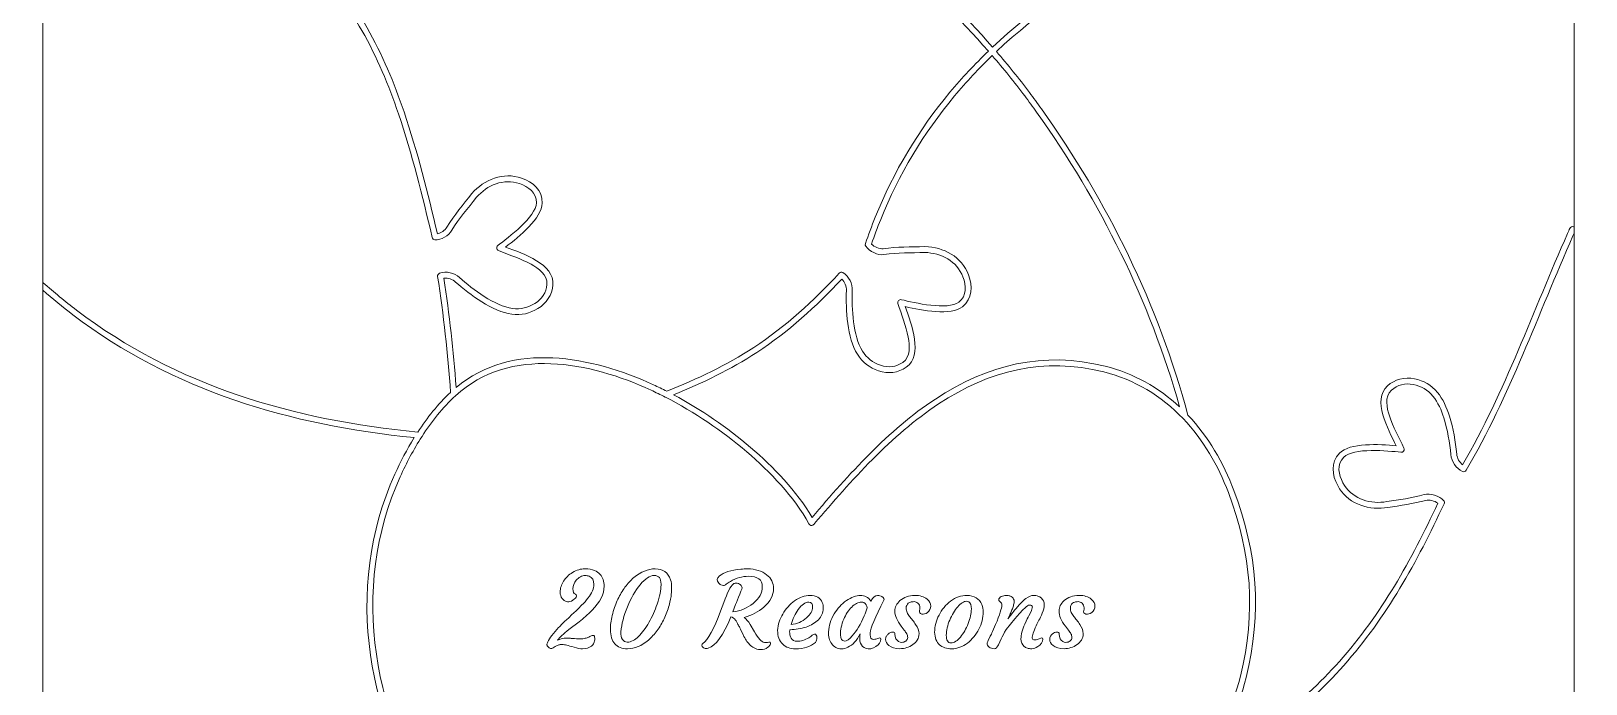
# Model space of a CAD drawing. Header units: inches. Extents: x -45 to 657, y -190 to 981.
# Drawn here: x 122.2 to 496.4, y 29.6 to 186.8 of the extents above; entities that cross this region are included whole.
import ezdxf

# ---------------------------------------------------------------- set-up
doc = ezdxf.new("R2010")
doc.units = ezdxf.units.IN
doc.header["$MEASUREMENT"] = 0
doc.layers.add('_U+0421_U+043B_U+043E_U+0439 1', color=7, linetype='Continuous')

# ---------------------------------------------------------------- blocks, each defined once
blk = doc.blocks.new('block 2')
at = {"layer": '_U+0421_U+043B_U+043E_U+0439 1', "color": 12, "lineweight": 9, "true_color": 0xe30513}
blk.add_open_spline([(485.08, 223.77), (485.08, 223.77), (133.58, 223.77), (133.58, 223.77), (133.58, 223.77), (122.24, 223.77), (122.24, 223.77), (122.24, 223.77), (122.24, 215.26), (122.24, 215.26), (122.24, 215.26), (133.58, 215.26), (133.58, 215.26), (133.58, 215.26), (133.58, 201.3), (133.58, 201.3), (133.58, 201.3), (125.08, 201.3), (125.08, 201.3), (125.08, 201.3), (125.08, -164.58), (125.08, -164.58), (125.08, -164.58), (258.13, -164.58), (258.13, -164.58), (258.13, -178.58), (280.93, -189.93), (309.06, -189.93), (337.18, -189.93), (359.98, -178.58), (359.98, -164.58), (359.98, -164.58), (493.58, -164.58), (493.58, -164.58), (493.58, -164.58), (493.58, 201.3), (493.58, 201.3), (493.58, 201.3), (485.08, 201.3), (485.08, 201.3), (485.08, 201.3), (485.08, 215.26), (485.08, 215.26), (485.08, 215.26), (496.42, 215.26), (496.42, 215.26), (496.42, 215.26), (496.42, 223.77), (496.42, 223.77), (496.42, 223.77), (485.08, 223.77), (485.08, 223.77), (485.08, 223.77), (485.08, 223.77), (485.08, 223.77)], degree=3, knots=[0, 0, 0, 0, 1, 1, 1, 2, 2, 2, 3, 3, 3, 4, 4, 4, 5, 5, 5, 6, 6, 6, 7, 7, 7, 8, 8, 8, 9, 9, 9, 10, 10, 10, 11, 11, 11, 12, 12, 12, 13, 13, 13, 14, 14, 14, 15, 15, 15, 16, 16, 16, 17, 17, 17, 18, 18, 18, 18], dxfattribs=at)
at = {"layer": '_U+0421_U+043B_U+043E_U+0439 1', "lineweight": 0}
for points, knots in [([(334.94, -153.78), (334.94, -153.78), (334.94, -153.78), (334.94, -153.78), (334.94, -153.78), (335.82, -153.78), (335.82, -153.78), (335.82, -153.78), (335.82, -153.89), (335.82, -153.89), (335.93, -153.82), (336.02, -153.72), (336.08, -153.6), (343.74, -138.04), (352.11, -122.77), (360.09, -107.38), (365.02, -97.87), (369.85, -88.31), (374.46, -78.65), (379.28, -76.8), (384.05, -74.85), (388.85, -72.99), (393.15, -71.33), (397.51, -69.71), (401.94, -68.47), (408.6, -66.61), (416.07, -65.42), (422.59, -68.33), (422.11, -69.22), (421.18, -69.88), (420.21, -70.1), (415.74, -71.1), (409.22, -73.17), (406.04, -76.58), (404.46, -78.28), (403.68, -80.21), (403.51, -82.52), (403.33, -84.93), (404.18, -87.17), (406.05, -88.73), (409.9, -91.95), (416.22, -87.35), (420.08, -84.77), (420.21, -88.9), (420.69, -95.98), (423.59, -98.11), (426.09, -99.96), (429.02, -99.23), (431.38, -97.54), (435.16, -94.84), (436.33, -90.04), (435.27, -85.67), (435.27, -85.66), (435.27, -85.65), (435.26, -85.65), (434.33, -82.38), (433.52, -79.2), (432.2, -76.06), (431.88, -75.28), (431.92, -74.06), (432.33, -73.22), (444.06, -79.02), (452.17, -86.24), (459.99, -96.86), (465.96, -104.96), (470.96, -113.97), (475.38, -123), (481.92, -136.36), (487.47, -150.35), (492.54, -164.33), (492.58, -164.42), (492.64, -164.51), (492.71, -164.58), (492.71, -164.58), (493.58, -164.58), (493.58, -164.58), (493.58, -164.58), (493.58, -163.03), (493.58, -163.03), (488.57, -149.28), (483.09, -135.53), (476.66, -122.38), (472.2, -113.27), (467.16, -104.19), (461.13, -96.02), (453.05, -85.05), (444.63, -77.62), (432.39, -71.67), (432.1, -71.52), (431.76, -71.6), (431.54, -71.85), (430.53, -73.04), (430.3, -75.17), (430.9, -76.6), (432.19, -79.69), (432.98, -82.82), (433.9, -86.02), (434.81, -89.82), (433.85, -94.03), (430.56, -96.38), (428.71, -97.7), (426.42, -98.44), (424.43, -96.97), (421.78, -95.02), (421.54, -86.57), (421.47, -83.47), (421.46, -83.21), (421.33, -82.98), (421.1, -82.86), (420.86, -82.74), (420.6, -82.74), (420.38, -82.88), (417.99, -84.39), (415.69, -86.12), (413.12, -87.34), (411.3, -88.22), (408.74, -89.13), (406.96, -87.65), (405.44, -86.37), (404.78, -84.58), (404.92, -82.62), (405.07, -80.63), (405.72, -79.01), (407.08, -77.55), (410.02, -74.39), (416.38, -72.41), (420.52, -71.48), (422.19, -71.1), (423.68, -69.84), (424.18, -68.18), (424.28, -67.85), (424.12, -67.5), (423.81, -67.34), (416.8, -63.9), (408.8, -65.08), (401.56, -67.1), (397.08, -68.35), (392.68, -69.99), (388.34, -71.66), (384, -73.35), (379.69, -75.1), (375.35, -76.79), (381.63, -63.52), (387.51, -50.03), (392.54, -36.25), (397.57, -22.49), (401.82, -8.28), (404.39, 6.15), (416.52, 14.36), (428.35, 23.04), (438.14, 34.02), (448.45, 45.6), (455.81, 58.99), (462.29, 72.98), (462.42, 73.25), (462.37, 73.54), (462.18, 73.76), (461.16, 74.87), (458.98, 75.55), (457.51, 75.15), (454.53, 74.33), (451.55, 73.93), (448.51, 73.48), (448.51, 73.48), (447.79, 73.37), (447.79, 73.37), (443.92, 72.94), (439.86, 74.42), (437.94, 78), (436.87, 80), (436.43, 82.37), (438.14, 84.15), (440.41, 86.53), (448.82, 85.7), (451.91, 85.37), (452.17, 85.34), (452.41, 85.45), (452.56, 85.66), (452.71, 85.88), (452.74, 86.13), (452.63, 86.37), (451.44, 88.94), (450.01, 91.44), (449.13, 94.14), (448.49, 96.06), (447.92, 98.72), (449.61, 100.29), (451.06, 101.63), (452.94, 102.06), (454.86, 101.67), (456.81, 101.28), (458.34, 100.43), (459.61, 98.89), (460.83, 97.42), (461.65, 95.44), (462.22, 93.64), (463.12, 90.81), (463.64, 87.73), (463.92, 84.79), (464.08, 83.08), (465.14, 81.44), (466.73, 80.74), (467.06, 80.59), (467.44, 80.71), (467.62, 81.03), (478.05, 98.81), (484.94, 118.68), (493.31, 137.48), (493.31, 137.48), (493.58, 138.1), (493.58, 138.1), (493.58, 138.1), (493.58, 139.6), (493.58, 139.6), (493.56, 139.62), (493.53, 139.63), (493.5, 139.65), (493.15, 139.81), (492.72, 139.65), (492.56, 139.29), (492.38, 138.88), (492.2, 138.47), (492.01, 138.06), (483.77, 119.53), (476.95, 99.92), (466.75, 82.35), (465.95, 82.94), (465.42, 83.93), (465.33, 84.92), (465.04, 87.97), (464.5, 91.14), (463.57, 94.07), (462.94, 96.05), (462.04, 98.18), (460.7, 99.79), (459.22, 101.58), (457.41, 102.6), (455.14, 103.06), (452.78, 103.54), (450.43, 102.98), (448.65, 101.33), (444.97, 97.92), (448.72, 91.07), (450.79, 86.91), (446.68, 87.31), (439.6, 87.73), (437.11, 85.13), (434.96, 82.88), (435.32, 79.89), (436.69, 77.33), (438.88, 73.23), (443.49, 71.47), (447.98, 71.96), (447.98, 71.96), (448.72, 72.07), (448.72, 72.07), (451.82, 72.53), (454.85, 72.94), (457.89, 73.78), (458.7, 74), (460.01, 73.66), (460.79, 73.1), (454.42, 59.41), (447.18, 46.3), (437.08, 34.96), (427.77, 24.51), (416.56, 16.15), (405.04, 8.31), (409.12, 15.44), (412.65, 23.14), (414.64, 31.12), (418.53, 46.74), (417.37, 61.15), (411.7, 76.15), (409.18, 82.82), (405.56, 89.11), (400.64, 94.3), (393.55, 120.82), (381.3, 145.76), (365.38, 168.09), (364.44, 169.42), (363.47, 170.73), (362.49, 172.04), (359.96, 175.4), (357.32, 178.69), (354.57, 181.88), (374.54, 200.65), (400.2, 212.77), (425.07, 223.61), (425.15, 223.65), (425.23, 223.7), (425.29, 223.77), (425.29, 223.77), (421.88, 223.77), (421.88, 223.77), (397.7, 213.14), (373.04, 201.17), (353.64, 182.96), (339.99, 198.62), (324.21, 211.72), (307.35, 223.77), (307.35, 223.77), (305.18, 223.77), (305.18, 223.77), (305.22, 223.62), (305.32, 223.48), (305.45, 223.38), (305.45, 223.38), (306.04, 222.97), (306.04, 222.97), (323, 210.88), (338.89, 197.74), (352.61, 181.98), (349.36, 178.85), (346.27, 175.55), (343.38, 172.08), (335.81, 163), (329.81, 152.93), (325.39, 141.97), (324.55, 139.87), (323.76, 137.75), (323.03, 135.61), (322.96, 135.39), (322.99, 135.16), (323.12, 134.97), (323.97, 133.75), (325.98, 132.77), (327.48, 132.98), (330.78, 133.44), (334.02, 133.41), (337.34, 133.48), (341.26, 133.39), (345.08, 131.4), (346.51, 127.6), (347.31, 125.48), (347.44, 123.07), (345.51, 121.53), (342.95, 119.46), (334.72, 121.39), (331.7, 122.11), (331.45, 122.17), (331.2, 122.1), (331.02, 121.91), (330.84, 121.72), (330.78, 121.46), (330.86, 121.21), (331.7, 118.51), (332.79, 115.85), (333.32, 113.06), (333.69, 111.06), (333.92, 108.36), (332.04, 107.02), (330.42, 105.87), (328.51, 105.7), (326.65, 106.34), (324.77, 106.98), (323.37, 108.02), (322.3, 109.72), (320.01, 113.37), (319.71, 120.02), (319.87, 124.26), (319.93, 125.97), (319.1, 127.74), (317.61, 128.64), (317.32, 128.82), (316.95, 128.76), (316.72, 128.51), (310.52, 121.77), (303.83, 115.64), (296.16, 110.61), (289.53, 106.27), (282.55, 103.01), (275.21, 100.06), (274.16, 100.6), (273.09, 101.11), (272.02, 101.61), (257.21, 108.45), (238.06, 112.27), (224.53, 100.98), (223.86, 109.77), (222.94, 118.57), (221.58, 127.28), (222.59, 127.42), (223.67, 127.04), (224.41, 126.37), (227.83, 123.32), (233.3, 119.22), (237.92, 118.61), (240.22, 118.31), (242.25, 118.79), (244.22, 120), (246.29, 121.26), (247.62, 123.24), (247.81, 125.68), (248.19, 130.68), (240.78, 133.15), (236.43, 134.8), (239.72, 137.3), (245.2, 141.8), (245.25, 145.4), (245.3, 148.51), (243.01, 150.46), (240.26, 151.41), (235.88, 152.91), (231.28, 151.07), (228.34, 147.68), (228.34, 147.67), (228.33, 147.67), (228.33, 147.66), (226.21, 145.01), (224.09, 142.5), (222.3, 139.6), (221.83, 138.85), (220.93, 138.14), (220.01, 138), (217.74, 147.83), (215.24, 157.76), (212, 167.32), (209.61, 174.36), (206.78, 181.15), (203.1, 187.63), (199.71, 193.6), (195.72, 199.08), (191.41, 204.42), (186.11, 211), (180.48, 217.36), (174.96, 223.77), (174.96, 223.77), (173.18, 223.77), (173.18, 223.77), (173.21, 223.67), (173.25, 223.58), (173.32, 223.5), (173.32, 223.5), (173.85, 222.88), (173.85, 222.88), (179.37, 216.47), (185.01, 210.11), (190.31, 203.53), (194.57, 198.25), (198.52, 192.83), (201.87, 186.93), (205.5, 180.53), (208.3, 173.82), (210.66, 166.86), (213.95, 157.17), (216.46, 147.08), (218.76, 137.11), (218.83, 136.8), (219.08, 136.59), (219.39, 136.56), (221.01, 136.43), (222.67, 137.51), (223.5, 138.85), (225.26, 141.69), (227.35, 144.17), (229.42, 146.77), (231.98, 149.71), (235.98, 151.38), (239.8, 150.07), (241.94, 149.33), (243.88, 147.89), (243.84, 145.42), (243.79, 142.13), (237.05, 137.02), (234.57, 135.17), (234.36, 135.01), (234.25, 134.77), (234.29, 134.51), (234.32, 134.25), (234.48, 134.04), (234.72, 133.94), (237.34, 132.87), (240.08, 132), (242.57, 130.63), (244.34, 129.64), (246.57, 128.09), (246.39, 125.79), (246.24, 123.81), (245.16, 122.23), (243.49, 121.21), (241.78, 120.17), (240.09, 119.75), (238.1, 120.01), (233.83, 120.58), (228.52, 124.6), (225.36, 127.43), (224.08, 128.57), (222.19, 129.06), (220.55, 128.49), (220.22, 128.38), (220.02, 128.05), (220.08, 127.71), (221.55, 118.47), (222.51, 109.12), (223.19, 99.79), (220.16, 96.97), (217.56, 93.7), (215.3, 90.23), (185.69, 93.06), (157.11, 101.33), (133.17, 119.6), (130.42, 121.7), (127.76, 123.91), (125.18, 126.2), (125.15, 126.23), (125.11, 126.25), (125.08, 126.27), (125.08, 126.27), (125.08, 124.4), (125.08, 124.4), (127.42, 122.35), (129.83, 120.37), (132.31, 118.48), (156.27, 100.19), (184.83, 91.81), (214.45, 88.89), (212.7, 86.06), (211.17, 83.09), (209.79, 80.06), (203.58, 66.38), (201.8, 51.33), (203.92, 36.51), (205.99, 22.1), (211.68, 8.17), (220.05, -3.71), (219.8, -5.01), (219.53, -6.3), (219.24, -7.58), (218.35, -11.61), (217.28, -15.6), (215.97, -19.51), (215.59, -20.66), (215.19, -21.79), (214.76, -22.92), (209.05, -16.79), (203.8, -13.62), (195.45, -11.39), (190.17, -9.99), (184.6, -9.14), (179.19, -8.37), (171.21, -7.23), (163.19, -6.26), (155.19, -5.23), (155.29, -4.15), (155.89, -2.95), (156.74, -2.37), (160.54, 0.19), (165.85, 4.5), (167.56, 8.83), (168.42, 10.98), (168.44, 13.07), (167.76, 15.28), (167.04, 17.59), (165.44, 19.37), (163.12, 20.14), (158.37, 21.73), (154.16, 15.15), (151.5, 11.33), (149.88, 15.13), (146.85, 21.54), (143.38, 22.48), (140.37, 23.28), (137.92, 21.53), (136.33, 19.1), (133.79, 15.21), (134.46, 10.32), (137.04, 6.63), (137.04, 6.63), (137.05, 6.62), (137.05, 6.61), (139.11, 3.91), (141.03, 1.25), (143.4, -1.2), (143.99, -1.81), (144.45, -2.82), (144.4, -3.72), (138.36, -2.71), (132.3, -0.89), (126.62, 1.37), (126.11, 1.57), (125.59, 1.78), (125.08, 2), (125.08, 2), (125.08, 0.46), (125.08, 0.46), (125.42, 0.32), (125.76, 0.19), (126.1, 0.05), (132.09, -2.33), (138.49, -4.23), (144.86, -5.23), (145.2, -5.28), (145.52, -5.09), (145.64, -4.76), (146.16, -3.22), (145.52, -1.35), (144.42, -0.21), (142.09, 2.18), (140.2, 4.81), (138.19, 7.46), (135.95, 10.66), (135.3, 14.93), (137.51, 18.32), (138.75, 20.22), (140.62, 21.75), (143.01, 21.11), (146.19, 20.25), (149.5, 12.48), (150.69, 9.62), (150.79, 9.37), (151, 9.22), (151.26, 9.19), (151.52, 9.15), (151.76, 9.26), (151.91, 9.47), (153.6, 11.74), (155.11, 14.19), (157.04, 16.27), (158.43, 17.75), (160.48, 19.53), (162.67, 18.8), (164.56, 18.17), (165.82, 16.73), (166.4, 14.86), (166.99, 12.96), (166.98, 11.21), (166.25, 9.35), (164.66, 5.34), (159.46, 1.18), (155.95, -1.2), (154.51, -2.17), (153.63, -4.2), (153.78, -5.91), (153.8, -6.25), (154.06, -6.51), (154.39, -6.55), (162.59, -7.62), (170.81, -8.6), (178.99, -9.77), (184.34, -10.53), (189.86, -11.37), (195.09, -12.76), (203.41, -14.98), (208.48, -18.12), (214.19, -24.4), (212.19, -29.45), (209.77, -34.21), (206.93, -38.84), (202.64, -45.83), (197.58, -52.31), (193.16, -59.22), (187.44, -68.16), (183.14, -77.23), (179.72, -87.26), (178.82, -86.97), (178.1, -86.37), (177.76, -85.42), (176.2, -81.11), (173.33, -74.91), (169.56, -72.18), (167.67, -70.82), (165.66, -70.29), (163.35, -70.41), (160.93, -70.54), (158.82, -71.65), (157.5, -73.71), (154.79, -77.93), (160.14, -83.62), (163.19, -87.13), (159.1, -87.78), (152.14, -89.14), (150.39, -92.28), (148.87, -95), (149.96, -97.8), (151.93, -99.94), (155.07, -103.34), (160, -103.9), (164.19, -102.31), (164.2, -102.31), (164.21, -102.31), (164.22, -102.3), (167.33, -100.97), (170.39, -99.77), (173.35, -98.07), (174.06, -97.66), (175.4, -97.66), (176.29, -97.99), (173.44, -107.96), (174.78, -119.02), (175.95, -129.15), (177.31, -140.95), (178.6, -152.46), (176.3, -164.25), (176.28, -164.37), (176.28, -164.48), (176.31, -164.58), (176.31, -164.58), (177.68, -164.58), (177.68, -164.58), (177.68, -164.56), (177.69, -164.54), (177.69, -164.52), (180.02, -152.56), (178.73, -140.95), (177.36, -128.99), (176.2, -118.9), (174.81, -107.71), (177.82, -97.82), (177.91, -97.52), (177.8, -97.2), (177.53, -97.02), (176.27, -96.2), (173.96, -96.08), (172.64, -96.84), (169.74, -98.51), (166.73, -99.69), (163.67, -100.99), (160.03, -102.37), (155.71, -101.95), (152.97, -98.98), (151.44, -97.31), (150.42, -95.13), (151.62, -92.97), (153.23, -90.1), (161.58, -88.8), (164.65, -88.35), (164.91, -88.31), (165.11, -88.14), (165.21, -87.9), (165.3, -87.66), (165.26, -87.4), (165.09, -87.2), (163.3, -85.01), (161.3, -82.94), (159.76, -80.55), (158.67, -78.85), (157.44, -76.42), (158.69, -74.48), (159.76, -72.81), (161.46, -71.93), (163.42, -71.82), (165.41, -71.72), (167.1, -72.16), (168.73, -73.33), (172.22, -75.86), (174.98, -81.91), (176.43, -85.9), (177.02, -87.54), (178.39, -88.52), (180.07, -88.8), (180.42, -88.86), (180.75, -88.66), (180.86, -88.33), (184.28, -78.16), (188.58, -69), (194.35, -59.98), (198.78, -53.07), (203.84, -46.58), (208.13, -39.58), (210.9, -35.08), (213.27, -30.46), (215.25, -25.58), (218.44, -29.18), (221.39, -33.1), (224.28, -36.94), (228.75, -42.88), (233.18, -48.85), (237.7, -54.76), (242.65, -61.21), (247.68, -67.59), (252.82, -73.89), (252.38, -74.89), (251.39, -75.64), (250.33, -75.88), (245.86, -76.88), (239.35, -78.95), (236.17, -82.36), (234.58, -84.06), (233.8, -85.99), (233.63, -88.29), (233.46, -90.71), (234.3, -92.95), (236.18, -94.51), (240.03, -97.72), (246.34, -93.13), (250.21, -90.55), (250.34, -94.68), (250.82, -101.75), (253.71, -103.89), (256.22, -105.74), (259.14, -105), (261.51, -103.32), (265.28, -100.62), (266.45, -95.82), (265.39, -91.45), (265.39, -91.44), (265.39, -91.43), (265.39, -91.42), (264.46, -88.16), (263.64, -84.98), (262.33, -81.84), (261.99, -81.04), (261.94, -79.91), (262.33, -79.08), (264.72, -80.18), (267.88, -80.89), (270.35, -81.41), (274.29, -82.25), (278.29, -82.87), (282.27, -83.46), (286.2, -84.03), (290.14, -84.55), (294.07, -85.11), (296.61, -85.48), (299.47, -85.83), (301.97, -86.47), (304.46, -88.85), (306.94, -91.25), (309.41, -93.66), (309.69, -93.93), (310.13, -93.92), (310.4, -93.65), (312.01, -92.07), (313.62, -90.5), (315.25, -88.94), (315.27, -88.95), (315.28, -88.95), (315.29, -88.95), (333.15, -90.93), (349.82, -87.44), (366.6, -81.55), (368.59, -80.85), (370.57, -80.12), (372.54, -79.38), (368.13, -88.57), (363.53, -97.67), (358.84, -106.72), (350.85, -122.13), (342.48, -137.41), (334.81, -152.97), (334.68, -153.25), (334.74, -153.57), (334.94, -153.78), (334.94, -153.78), (334.94, -153.78), (334.94, -153.78)], [0, 0, 0, 0, 1, 1, 1, 2, 2, 2, 3, 3, 3, 4, 4, 4, 5, 5, 5, 6, 6, 6, 7, 7, 7, 8, 8, 8, 9, 9, 9, 10, 10, 10, 11, 11, 11, 12, 12, 12, 13, 13, 13, 14, 14, 14, 15, 15, 15, 16, 16, 16, 17, 17, 17, 18, 18, 18, 19, 19, 19, 20, 20, 20, 21, 21, 21, 22, 22, 22, 23, 23, 23, 24, 24, 24, 25, 25, 25, 26, 26, 26, 27, 27, 27, 28, 28, 28, 29, 29, 29, 30, 30, 30, 31, 31, 31, 32, 32, 32, 33, 33, 33, 34, 34, 34, 35, 35, 35, 36, 36, 36, 37, 37, 37, 38, 38, 38, 39, 39, 39, 40, 40, 40, 41, 41, 41, 42, 42, 42, 43, 43, 43, 44, 44, 44, 45, 45, 45, 46, 46, 46, 47, 47, 47, 48, 48, 48, 49, 49, 49, 50, 50, 50, 51, 51, 51, 52, 52, 52, 53, 53, 53, 54, 54, 54, 55, 55, 55, 56, 56, 56, 57, 57, 57, 58, 58, 58, 59, 59, 59, 60, 60, 60, 61, 61, 61, 62, 62, 62, 63, 63, 63, 64, 64, 64, 65, 65, 65, 66, 66, 66, 67, 67, 67, 68, 68, 68, 69, 69, 69, 70, 70, 70, 71, 71, 71, 72, 72, 72, 73, 73, 73, 74, 74, 74, 75, 75, 75, 76, 76, 76, 77, 77, 77, 78, 78, 78, 79, 79, 79, 80, 80, 80, 81, 81, 81, 82, 82, 82, 83, 83, 83, 84, 84, 84, 85, 85, 85, 86, 86, 86, 87, 87, 87, 88, 88, 88, 89, 89, 89, 90, 90, 90, 91, 91, 91, 92, 92, 92, 93, 93, 93, 94, 94, 94, 95, 95, 95, 96, 96, 96, 97, 97, 97, 98, 98, 98, 99, 99, 99, 100, 100, 100, 101, 101, 101, 102, 102, 102, 103, 103, 103, 104, 104, 104, 105, 105, 105, 106, 106, 106, 107, 107, 107, 108, 108, 108, 109, 109, 109, 110, 110, 110, 111, 111, 111, 112, 112, 112, 113, 113, 113, 114, 114, 114, 115, 115, 115, 116, 116, 116, 117, 117, 117, 118, 118, 118, 119, 119, 119, 120, 120, 120, 121, 121, 121, 122, 122, 122, 123, 123, 123, 124, 124, 124, 125, 125, 125, 126, 126, 126, 127, 127, 127, 128, 128, 128, 129, 129, 129, 130, 130, 130, 131, 131, 131, 132, 132, 132, 133, 133, 133, 134, 134, 134, 135, 135, 135, 136, 136, 136, 137, 137, 137, 138, 138, 138, 139, 139, 139, 140, 140, 140, 141, 141, 141, 142, 142, 142, 143, 143, 143, 144, 144, 144, 145, 145, 145, 146, 146, 146, 147, 147, 147, 148, 148, 148, 149, 149, 149, 150, 150, 150, 151, 151, 151, 152, 152, 152, 153, 153, 153, 154, 154, 154, 155, 155, 155, 156, 156, 156, 157, 157, 157, 158, 158, 158, 159, 159, 159, 160, 160, 160, 161, 161, 161, 162, 162, 162, 163, 163, 163, 164, 164, 164, 165, 165, 165, 166, 166, 166, 167, 167, 167, 168, 168, 168, 169, 169, 169, 170, 170, 170, 171, 171, 171, 172, 172, 172, 173, 173, 173, 174, 174, 174, 175, 175, 175, 176, 176, 176, 177, 177, 177, 178, 178, 178, 179, 179, 179, 180, 180, 180, 181, 181, 181, 182, 182, 182, 183, 183, 183, 184, 184, 184, 185, 185, 185, 186, 186, 186, 187, 187, 187, 188, 188, 188, 189, 189, 189, 190, 190, 190, 191, 191, 191, 192, 192, 192, 193, 193, 193, 194, 194, 194, 195, 195, 195, 196, 196, 196, 197, 197, 197, 198, 198, 198, 199, 199, 199, 200, 200, 200, 201, 201, 201, 202, 202, 202, 203, 203, 203, 204, 204, 204, 205, 205, 205, 206, 206, 206, 207, 207, 207, 208, 208, 208, 209, 209, 209, 210, 210, 210, 211, 211, 211, 212, 212, 212, 213, 213, 213, 214, 214, 214, 215, 215, 215, 216, 216, 216, 217, 217, 217, 218, 218, 218, 219, 219, 219, 220, 220, 220, 221, 221, 221, 222, 222, 222, 223, 223, 223, 224, 224, 224, 225, 225, 225, 226, 226, 226, 227, 227, 227, 228, 228, 228, 229, 229, 229, 230, 230, 230, 231, 231, 231, 232, 232, 232, 233, 233, 233, 234, 234, 234, 235, 235, 235, 236, 236, 236, 237, 237, 237, 238, 238, 238, 239, 239, 239, 240, 240, 240, 241, 241, 241, 242, 242, 242, 243, 243, 243, 244, 244, 244, 245, 245, 245, 246, 246, 246, 247, 247, 247, 248, 248, 248, 249, 249, 249, 250, 250, 250, 251, 251, 251, 252, 252, 252, 253, 253, 253, 254, 254, 254, 255, 255, 255, 256, 256, 256, 257, 257, 257, 258, 258, 258, 259, 259, 259, 260, 260, 260, 261, 261, 261, 262, 262, 262, 263, 263, 263, 264, 264, 264, 265, 265, 265, 266, 266, 266, 267, 267, 267, 268, 268, 268, 269, 269, 269, 270, 270, 270, 271, 271, 271, 272, 272, 272, 273, 273, 273, 274, 274, 274, 275, 275, 275, 276, 276, 276, 277, 277, 277, 278, 278, 278, 279, 279, 279, 280, 280, 280, 281, 281, 281, 282, 282, 282, 282]), ([(353.54, 180.91), (353.54, 180.91), (353.54, 180.91), (353.54, 180.91), (356.25, 177.75), (358.86, 174.51), (361.36, 171.19), (362.33, 169.89), (363.29, 168.58), (364.23, 167.26), (379.57, 145.74), (391.49, 121.77), (398.63, 96.3), (393.55, 101.02), (387.54, 104.37), (380.73, 106.08), (365.87, 109.83), (352.38, 106.46), (339.86, 98.18), (328.49, 90.67), (318.98, 79.99), (310.19, 69.67), (306.54, 75.97), (300.84, 81.86), (295.4, 86.53), (289.77, 91.35), (283.47, 95.68), (276.86, 99.2), (283.88, 102.06), (290.56, 105.25), (296.93, 109.42), (304.53, 114.41), (311.17, 120.44), (317.33, 127.08), (318.08, 126.39), (318.49, 125.32), (318.45, 124.31), (318.28, 119.73), (318.62, 112.91), (321.1, 108.96), (322.34, 106.99), (324, 105.75), (326.19, 104.99), (328.48, 104.21), (330.86, 104.45), (332.86, 105.87), (336.94, 108.76), (334.12, 116.05), (332.61, 120.44), (336.63, 119.51), (343.6, 118.17), (346.4, 120.42), (348.83, 122.37), (348.87, 125.38), (347.84, 128.1), (346.2, 132.45), (341.86, 134.8), (337.36, 134.89), (337.35, 134.89), (337.34, 134.89), (337.33, 134.89), (333.94, 134.83), (330.66, 134.85), (327.28, 134.39), (326.42, 134.27), (325.16, 134.84), (324.5, 135.52), (325.18, 137.51), (325.92, 139.48), (326.71, 141.44), (331.07, 152.27), (336.99, 162.2), (344.47, 171.18), (347.31, 174.59), (350.34, 177.83), (353.54, 180.91), (353.54, 180.91), (353.54, 180.91), (353.54, 180.91)], [0, 0, 0, 0, 1, 1, 1, 2, 2, 2, 3, 3, 3, 4, 4, 4, 5, 5, 5, 6, 6, 6, 7, 7, 7, 8, 8, 8, 9, 9, 9, 10, 10, 10, 11, 11, 11, 12, 12, 12, 13, 13, 13, 14, 14, 14, 15, 15, 15, 16, 16, 16, 17, 17, 17, 18, 18, 18, 19, 19, 19, 20, 20, 20, 21, 21, 21, 22, 22, 22, 23, 23, 23, 24, 24, 24, 25, 25, 25, 26, 26, 26, 26]), ([(403.35, 8.21), (403.35, 8.21), (403.35, 8.21), (403.35, 8.21), (403.35, 8.22), (403.36, 8.22), (403.36, 8.23), (407.57, 15.47), (411.23, 23.32), (413.26, 31.46), (417.08, 46.81), (415.95, 60.91), (410.38, 75.65), (407.9, 82.2), (404.34, 88.37), (399.49, 93.46), (394.23, 98.97), (387.8, 102.84), (380.38, 104.71), (365.92, 108.35), (352.83, 105.06), (340.64, 97), (329.19, 89.43), (319.61, 78.56), (310.78, 68.17), (310.75, 68.14), (310.72, 68.11), (310.69, 68.08), (310.62, 67.97), (310.53, 67.87), (310.41, 67.81), (310.07, 67.62), (309.63, 67.75), (309.45, 68.09), (305.92, 74.57), (300.04, 80.69), (294.48, 85.46), (288.56, 90.53), (281.88, 95.05), (274.88, 98.64), (274.86, 98.65), (274.84, 98.66), (274.82, 98.67), (273.7, 99.24), (272.57, 99.79), (271.43, 100.32), (256.79, 107.08), (237.52, 111.01), (224.4, 98.98), (221.28, 96.12), (218.61, 92.75), (216.32, 89.19), (216.32, 89.19), (216.26, 89.1), (216.26, 89.1), (214.29, 86.04), (212.59, 82.79), (211.08, 79.48), (204.98, 66.04), (203.24, 51.26), (205.33, 36.71), (207.37, 22.43), (213.04, 8.62), (221.38, -3.14), (221.38, -3.14), (221.58, -3.43), (221.58, -3.43), (222.21, -4.31), (222.85, -5.18), (223.5, -6.02), (242.98, -29.49), (265.31, -50.14), (287.55, -70.93), (292.66, -75.71), (297.76, -80.49), (302.81, -85.32), (305.19, -87.59), (307.55, -89.86), (309.9, -92.16), (311.43, -90.66), (312.96, -89.17), (314.51, -87.69), (315.51, -86.74), (316.51, -85.79), (317.52, -84.84), (321.28, -81.28), (325.07, -77.76), (328.87, -74.25), (342.6, -61.5), (356.32, -48.73), (369.23, -35.15), (375.8, -28.23), (382.18, -21.1), (388.13, -13.65), (393.66, -6.73), (398.89, 0.55), (403.35, 8.21), (403.35, 8.21), (403.35, 8.21), (403.35, 8.21)], [0, 0, 0, 0, 1, 1, 1, 2, 2, 2, 3, 3, 3, 4, 4, 4, 5, 5, 5, 6, 6, 6, 7, 7, 7, 8, 8, 8, 9, 9, 9, 10, 10, 10, 11, 11, 11, 12, 12, 12, 13, 13, 13, 14, 14, 14, 15, 15, 15, 16, 16, 16, 17, 17, 17, 18, 18, 18, 19, 19, 19, 20, 20, 20, 21, 21, 21, 22, 22, 22, 23, 23, 23, 24, 24, 24, 25, 25, 25, 26, 26, 26, 27, 27, 27, 28, 28, 28, 29, 29, 29, 30, 30, 30, 31, 31, 31, 32, 32, 32, 33, 33, 33, 33]), ([(257.51, 41.25), (257.51, 41.25), (257.51, 41.25), (257.51, 41.25), (257.76, 41.25), (257.89, 41.02), (257.89, 40.55), (257.89, 40.09), (257.82, 39.7), (257.67, 39.41), (257.53, 39.12), (257.33, 38.86), (257.07, 38.66), (256.54, 38.24), (255.85, 38.03), (254.98, 38.03), (254.38, 38.03), (253.7, 38.15), (252.94, 38.38), (252.17, 38.62), (251.59, 38.78), (251.18, 38.89), (250.77, 39), (250.4, 39.05), (250.06, 39.05), (249.72, 39.05), (249.44, 39.02), (249.23, 38.95), (249.02, 38.89), (248.83, 38.81), (248.66, 38.71), (248.48, 38.61), (248.31, 38.51), (248.15, 38.4), (247.8, 38.17), (247.57, 38.06), (247.44, 38.06), (247.32, 38.06), (247.2, 38.09), (247.08, 38.15), (246.95, 38.22), (246.84, 38.31), (246.74, 38.41), (246.5, 38.66), (246.38, 38.85), (246.38, 38.99), (246.38, 39.13), (246.46, 39.38), (246.62, 39.74), (246.78, 40.1), (247.1, 40.6), (247.58, 41.24), (248.06, 41.87), (248.59, 42.5), (249.17, 43.12), (249.76, 43.74), (250.38, 44.35), (251.03, 44.96), (252.94, 46.74), (254.17, 47.92), (254.74, 48.5), (255.31, 49.07), (255.82, 49.64), (256.26, 50.21), (257.21, 51.43), (257.69, 52.53), (257.69, 53.52), (257.69, 54.56), (257.3, 55.23), (256.51, 55.53), (256.28, 55.62), (255.96, 55.67), (255.58, 55.67), (255.2, 55.67), (254.81, 55.56), (254.43, 55.35), (254.04, 55.14), (253.71, 54.88), (253.45, 54.56), (252.9, 53.91), (252.62, 53.21), (252.62, 52.46), (252.62, 51.77), (252.83, 51.35), (253.24, 51.18), (253.41, 51.11), (253.5, 51), (253.5, 50.86), (253.5, 50.56), (253.35, 50.3), (253.05, 50.05), (252.49, 49.59), (252.02, 49.36), (251.62, 49.36), (251.23, 49.36), (250.91, 49.43), (250.67, 49.57), (250.43, 49.71), (250.23, 49.89), (250.06, 50.12), (249.74, 50.58), (249.57, 51.08), (249.57, 51.62), (249.57, 52.15), (249.64, 52.63), (249.78, 53.06), (249.92, 53.49), (250.12, 53.9), (250.38, 54.31), (250.64, 54.72), (250.95, 55.1), (251.32, 55.46), (251.68, 55.82), (252.09, 56.14), (252.55, 56.41), (253.55, 57), (254.54, 57.29), (255.5, 57.29), (256.47, 57.29), (257.23, 57.17), (257.8, 56.92), (258.36, 56.68), (258.82, 56.36), (259.17, 55.96), (259.82, 55.21), (260.14, 54.25), (260.14, 53.09), (260.14, 51.18), (259.18, 49.25), (257.23, 47.29), (256.21, 46.27), (255.18, 45.35), (254.13, 44.55), (254.13, 44.55), (251.69, 42.67), (251.69, 42.67), (250.36, 41.62), (249.44, 40.76), (248.93, 40.09), (249.59, 40.36), (250.14, 40.52), (250.57, 40.55), (250.99, 40.58), (251.35, 40.59), (251.61, 40.57), (251.89, 40.56), (252.17, 40.54), (252.47, 40.52), (253.26, 40.45), (253.89, 40.42), (254.36, 40.42), (254.83, 40.42), (255.25, 40.46), (255.59, 40.55), (255.94, 40.63), (256.22, 40.73), (256.44, 40.84), (256.66, 40.94), (256.84, 41.04), (256.99, 41.13), (257.14, 41.21), (257.31, 41.25), (257.51, 41.25), (257.51, 41.25), (257.51, 41.25), (257.51, 41.25)], [0, 0, 0, 0, 1, 1, 1, 2, 2, 2, 3, 3, 3, 4, 4, 4, 5, 5, 5, 6, 6, 6, 7, 7, 7, 8, 8, 8, 9, 9, 9, 10, 10, 10, 11, 11, 11, 12, 12, 12, 13, 13, 13, 14, 14, 14, 15, 15, 15, 16, 16, 16, 17, 17, 17, 18, 18, 18, 19, 19, 19, 20, 20, 20, 21, 21, 21, 22, 22, 22, 23, 23, 23, 24, 24, 24, 25, 25, 25, 26, 26, 26, 27, 27, 27, 28, 28, 28, 29, 29, 29, 30, 30, 30, 31, 31, 31, 32, 32, 32, 33, 33, 33, 34, 34, 34, 35, 35, 35, 36, 36, 36, 37, 37, 37, 38, 38, 38, 39, 39, 39, 40, 40, 40, 41, 41, 41, 42, 42, 42, 43, 43, 43, 44, 44, 44, 45, 45, 45, 46, 46, 46, 47, 47, 47, 48, 48, 48, 49, 49, 49, 50, 50, 50, 51, 51, 51, 52, 52, 52, 53, 53, 53, 54, 54, 54, 55, 55, 55, 55]), ([(265.74, 38.03), (265.74, 38.03), (265.74, 38.03), (265.74, 38.03), (264.42, 38.03), (263.4, 38.43), (262.71, 39.22), (262.02, 40.01), (261.68, 41.17), (261.68, 42.69), (261.68, 42.69), (261.68, 42.83), (261.68, 43.1), (261.68, 44.09), (261.85, 45.24), (262.21, 46.53), (262.57, 47.83), (262.99, 48.99), (263.47, 50.01), (263.96, 51.03), (264.52, 51.98), (265.17, 52.87), (265.82, 53.75), (266.53, 54.52), (267.3, 55.18), (268.97, 56.58), (270.69, 57.28), (272.47, 57.28), (274.34, 57.28), (275.57, 56.4), (276.12, 54.65), (276.31, 54.06), (276.4, 53.49), (276.4, 52.96), (276.4, 52.43), (276.38, 51.82), (276.32, 51.14), (276.26, 50.45), (276.09, 49.56), (275.78, 48.46), (275.49, 47.35), (275.09, 46.29), (274.6, 45.28), (274.12, 44.27), (273.55, 43.32), (272.91, 42.44), (272.27, 41.55), (271.57, 40.78), (270.81, 40.12), (269.17, 38.73), (267.48, 38.03), (265.74, 38.03), (265.74, 38.03), (265.74, 38.03), (265.74, 38.03)], [0, 0, 0, 0, 1, 1, 1, 2, 2, 2, 3, 3, 3, 4, 4, 4, 5, 5, 5, 6, 6, 6, 7, 7, 7, 8, 8, 8, 9, 9, 9, 10, 10, 10, 11, 11, 11, 12, 12, 12, 13, 13, 13, 14, 14, 14, 15, 15, 15, 16, 16, 16, 17, 17, 17, 18, 18, 18, 18]), ([(298.22, 53.04), (298.22, 53.04), (298.22, 53.04), (298.22, 53.04), (298.22, 54.67), (297.09, 55.48), (294.83, 55.48), (293.41, 55.48), (291.98, 55.07), (290.53, 54.25), (290.11, 54.02), (289.78, 53.8), (289.55, 53.6), (289.31, 53.39), (289.08, 53.29), (288.87, 53.29), (288.65, 53.29), (288.45, 53.35), (288.25, 53.45), (288.05, 53.55), (287.88, 53.68), (287.72, 53.83), (287.15, 54.44), (287.22, 55.01), (287.9, 55.57), (288.93, 56.42), (290.64, 56.96), (293.03, 57.21), (293.51, 57.26), (294.12, 57.28), (294.85, 57.28), (295.59, 57.28), (296.37, 57.15), (297.19, 56.9), (298.01, 56.64), (298.7, 56.3), (299.26, 55.87), (300.37, 54.99), (300.93, 53.87), (300.93, 52.51), (300.93, 50.89), (300.16, 49.42), (298.62, 48.09), (297.28, 46.93), (295.69, 46.1), (293.86, 45.59), (294.36, 45.2), (294.83, 44.64), (295.27, 43.9), (295.27, 43.9), (296.3, 42.14), (296.3, 42.14), (297.2, 40.54), (298.01, 39.67), (298.72, 39.53), (298.97, 39.49), (299.22, 39.5), (299.49, 39.56), (299.76, 39.62), (299.93, 39.64), (300.01, 39.64), (300.09, 39.63), (300.15, 39.57), (300.18, 39.44), (300.21, 39.3), (300.17, 39.14), (300.07, 38.94), (299.97, 38.75), (299.8, 38.56), (299.57, 38.39), (299.02, 37.98), (298.43, 37.8), (297.79, 37.84), (297.15, 37.89), (296.63, 38.01), (296.23, 38.22), (295.83, 38.43), (295.47, 38.7), (295.16, 39.02), (294.85, 39.33), (294.56, 39.69), (294.32, 40.09), (294.08, 40.48), (293.85, 40.88), (293.65, 41.29), (293.65, 41.29), (293.07, 42.5), (293.07, 42.5), (292.89, 42.89), (292.72, 43.23), (292.57, 43.51), (292.41, 43.79), (292.27, 44.05), (292.17, 44.28), (292.05, 44.52), (291.93, 44.73), (291.79, 44.92), (291.5, 45.35), (291.12, 45.61), (290.67, 45.73), (288.87, 41.3), (287.04, 38.78), (285.17, 38.15), (285.02, 38.1), (284.86, 38.07), (284.7, 38.07), (284.54, 38.07), (284.4, 38.1), (284.27, 38.15), (284.14, 38.2), (284.03, 38.27), (283.95, 38.35), (283.77, 38.51), (283.68, 38.68), (283.68, 38.87), (283.68, 39.06), (283.74, 39.2), (283.87, 39.29), (285.16, 40.18), (286.59, 42.79), (288.16, 47.11), (288.16, 47.11), (288.93, 49.19), (288.93, 49.19), (289.82, 51.58), (290.56, 53.06), (291.17, 53.62), (291.39, 53.77), (291.61, 53.85), (291.84, 53.85), (292.07, 53.85), (292.27, 53.81), (292.45, 53.74), (292.62, 53.68), (292.77, 53.59), (292.9, 53.48), (293.19, 53.23), (293.33, 52.98), (293.33, 52.73), (293.33, 52.47), (293.28, 52.25), (293.16, 52.05), (293.04, 51.84), (292.92, 51.56), (292.77, 51.2), (292.35, 50.15), (292.02, 49.31), (291.79, 48.68), (291.79, 48.68), (291.13, 46.91), (291.13, 46.91), (292.96, 47.14), (294.58, 47.83), (295.99, 48.96), (297.47, 50.16), (298.22, 51.52), (298.22, 53.04), (298.22, 53.04), (298.22, 53.04), (298.22, 53.04)], [0, 0, 0, 0, 1, 1, 1, 2, 2, 2, 3, 3, 3, 4, 4, 4, 5, 5, 5, 6, 6, 6, 7, 7, 7, 8, 8, 8, 9, 9, 9, 10, 10, 10, 11, 11, 11, 12, 12, 12, 13, 13, 13, 14, 14, 14, 15, 15, 15, 16, 16, 16, 17, 17, 17, 18, 18, 18, 19, 19, 19, 20, 20, 20, 21, 21, 21, 22, 22, 22, 23, 23, 23, 24, 24, 24, 25, 25, 25, 26, 26, 26, 27, 27, 27, 28, 28, 28, 29, 29, 29, 30, 30, 30, 31, 31, 31, 32, 32, 32, 33, 33, 33, 34, 34, 34, 35, 35, 35, 36, 36, 36, 37, 37, 37, 38, 38, 38, 39, 39, 39, 40, 40, 40, 41, 41, 41, 42, 42, 42, 43, 43, 43, 44, 44, 44, 45, 45, 45, 46, 46, 46, 47, 47, 47, 48, 48, 48, 49, 49, 49, 50, 50, 50, 51, 51, 51, 52, 52, 52, 53, 53, 53, 53]), ([(273.84, 53.63), (273.84, 53.63), (273.84, 53.63), (273.84, 53.63), (273.84, 55), (273.3, 55.68), (272.21, 55.68), (271.18, 55.68), (270.04, 54.93), (268.8, 53.43), (267.64, 52.02), (266.62, 50.27), (265.76, 48.17), (264.86, 45.98), (264.34, 43.96), (264.2, 42.1), (264.15, 41.33), (264.26, 40.73), (264.55, 40.29), (264.83, 39.85), (265.22, 39.63), (265.71, 39.63), (266.2, 39.63), (266.67, 39.75), (267.11, 39.99), (267.54, 40.24), (267.99, 40.57), (268.43, 41), (268.87, 41.42), (269.3, 41.92), (269.72, 42.5), (270.14, 43.08), (270.55, 43.71), (270.93, 44.38), (271.32, 45.06), (271.68, 45.77), (272.01, 46.52), (272.34, 47.26), (272.63, 48.02), (272.89, 48.78), (273.53, 50.69), (273.84, 52.23), (273.84, 53.38), (273.84, 53.38), (273.84, 53.63), (273.84, 53.63), (273.84, 53.63), (273.84, 53.63), (273.84, 53.63)], [0, 0, 0, 0, 1, 1, 1, 2, 2, 2, 3, 3, 3, 4, 4, 4, 5, 5, 5, 6, 6, 6, 7, 7, 7, 8, 8, 8, 9, 9, 9, 10, 10, 10, 11, 11, 11, 12, 12, 12, 13, 13, 13, 14, 14, 14, 15, 15, 15, 16, 16, 16, 16]), ([(301.91, 42.46), (301.91, 42.46), (301.91, 42.46), (301.91, 42.46), (301.94, 43.17), (302.07, 43.86), (302.28, 44.51), (302.5, 45.16), (302.78, 45.79), (303.14, 46.4), (303.51, 47.01), (303.93, 47.59), (304.41, 48.13), (304.9, 48.68), (305.42, 49.16), (305.99, 49.57), (307.22, 50.45), (308.46, 50.88), (309.71, 50.88), (311.18, 50.88), (312.16, 50.31), (312.65, 49.15), (312.82, 48.76), (312.9, 48.29), (312.89, 47.76), (312.88, 47.22), (312.78, 46.72), (312.57, 46.27), (312.36, 45.81), (312.08, 45.4), (311.71, 45.02), (311.35, 44.65), (310.92, 44.32), (310.41, 44.02), (309.91, 43.73), (309.37, 43.48), (308.77, 43.27), (307.55, 42.86), (306.25, 42.65), (304.86, 42.63), (304.82, 42.52), (304.8, 42.34), (304.79, 42.11), (304.79, 41.89), (304.81, 41.63), (304.87, 41.35), (304.93, 41.06), (305.03, 40.81), (305.18, 40.59), (305.49, 40.1), (305.93, 39.85), (306.52, 39.85), (307.52, 39.85), (308.48, 40.13), (309.43, 40.69), (309.76, 40.88), (310.03, 41.07), (310.25, 41.27), (310.46, 41.48), (310.64, 41.58), (310.79, 41.58), (310.95, 41.58), (311.08, 41.49), (311.2, 41.31), (311.31, 41.14), (311.37, 40.93), (311.37, 40.71), (311.37, 40.28), (311.24, 39.9), (310.99, 39.58), (309.91, 38.55), (308.29, 38.03), (306.16, 38.03), (304.9, 38.03), (303.88, 38.39), (303.12, 39.12), (302.26, 39.93), (301.86, 41.05), (301.91, 42.46), (301.91, 42.46), (301.91, 42.46), (301.91, 42.46)], [0, 0, 0, 0, 1, 1, 1, 2, 2, 2, 3, 3, 3, 4, 4, 4, 5, 5, 5, 6, 6, 6, 7, 7, 7, 8, 8, 8, 9, 9, 9, 10, 10, 10, 11, 11, 11, 12, 12, 12, 13, 13, 13, 14, 14, 14, 15, 15, 15, 16, 16, 16, 17, 17, 17, 18, 18, 18, 19, 19, 19, 20, 20, 20, 21, 21, 21, 22, 22, 22, 23, 23, 23, 24, 24, 24, 25, 25, 25, 26, 26, 26, 27, 27, 27, 27]), ([(309.43, 49.25), (309.43, 49.25), (309.43, 49.25), (309.43, 49.25), (308.53, 49.25), (307.66, 48.66), (306.83, 47.48), (306.12, 46.46), (305.56, 45.25), (305.13, 43.86), (306.56, 44), (307.81, 44.54), (308.86, 45.48), (309.83, 46.37), (310.32, 47.22), (310.32, 48.03), (310.32, 48.84), (310.02, 49.25), (309.43, 49.25), (309.43, 49.25), (309.43, 49.25), (309.43, 49.25)], [0, 0, 0, 0, 1, 1, 1, 2, 2, 2, 3, 3, 3, 4, 4, 4, 5, 5, 5, 6, 6, 6, 7, 7, 7, 7]), ([(324.16, 41.42), (324.16, 41.42), (324.16, 41.42), (324.16, 41.42), (324.16, 40.67), (324.44, 40.3), (324.99, 40.3), (325.38, 40.3), (325.7, 40.35), (325.95, 40.47), (326.21, 40.58), (326.38, 40.64), (326.46, 40.64), (326.64, 40.64), (326.74, 40.55), (326.74, 40.37), (326.74, 39.66), (326.35, 39.06), (325.57, 38.55), (324.76, 38.02), (323.93, 37.89), (323.08, 38.15), (322.52, 38.34), (322.11, 38.75), (321.84, 39.37), (321.71, 39.69), (321.65, 39.98), (321.65, 40.25), (321.65, 40.67), (321.69, 41.12), (321.78, 41.6), (320.98, 40.04), (319.98, 38.96), (318.8, 38.38), (318.33, 38.15), (317.83, 38.03), (317.29, 38.03), (316.76, 38.03), (316.3, 38.14), (315.91, 38.34), (315.52, 38.55), (315.19, 38.84), (314.91, 39.21), (314.35, 39.98), (314.1, 40.95), (314.15, 42.11), (314.21, 43.57), (314.66, 45.01), (315.51, 46.41), (316.29, 47.72), (317.27, 48.79), (318.47, 49.62), (319.66, 50.46), (320.78, 50.88), (321.81, 50.88), (322.85, 50.88), (323.69, 50.43), (324.33, 49.52), (324.92, 50.43), (325.44, 50.88), (325.9, 50.88), (326.38, 50.88), (326.75, 50.8), (327, 50.63), (327.48, 50.3), (327.64, 50.01), (327.5, 49.77), (325.35, 45.55), (324.24, 42.93), (324.18, 41.9), (324.17, 41.75), (324.16, 41.59), (324.16, 41.42), (324.16, 41.42), (324.16, 41.42), (324.16, 41.42)], [0, 0, 0, 0, 1, 1, 1, 2, 2, 2, 3, 3, 3, 4, 4, 4, 5, 5, 5, 6, 6, 6, 7, 7, 7, 8, 8, 8, 9, 9, 9, 10, 10, 10, 11, 11, 11, 12, 12, 12, 13, 13, 13, 14, 14, 14, 15, 15, 15, 16, 16, 16, 17, 17, 17, 18, 18, 18, 19, 19, 19, 20, 20, 20, 21, 21, 21, 22, 22, 22, 23, 23, 23, 24, 24, 24, 25, 25, 25, 25]), ([(317.01, 41.38), (317.01, 41.38), (317.01, 41.38), (317.01, 41.38), (317.01, 40.39), (317.34, 39.9), (318, 39.9), (318.51, 39.9), (319.13, 40.31), (319.87, 41.13), (320.95, 42.34), (321.91, 43.96), (322.74, 46), (323.01, 46.64), (323.23, 47.28), (323.41, 47.92), (323.38, 48.48), (323.13, 48.89), (322.68, 49.15), (322.52, 49.24), (322.29, 49.28), (321.99, 49.28), (321.69, 49.28), (321.33, 49.18), (320.92, 48.96), (320.51, 48.75), (320.12, 48.46), (319.73, 48.09), (319.35, 47.72), (319, 47.29), (318.67, 46.78), (318.34, 46.28), (318.05, 45.73), (317.8, 45.14), (317.27, 43.88), (317.01, 42.63), (317.01, 41.38), (317.01, 41.38), (317.01, 41.38), (317.01, 41.38)], [0, 0, 0, 0, 1, 1, 1, 2, 2, 2, 3, 3, 3, 4, 4, 4, 5, 5, 5, 6, 6, 6, 7, 7, 7, 8, 8, 8, 9, 9, 9, 10, 10, 10, 11, 11, 11, 12, 12, 12, 13, 13, 13, 13]), ([(327.88, 40.32), (327.88, 40.32), (327.88, 40.32), (327.88, 40.32), (327.88, 40.57), (327.94, 40.81), (328.05, 41.03), (328.17, 41.24), (328.31, 41.42), (328.48, 41.58), (328.84, 41.9), (329.22, 42.05), (329.62, 42.05), (329.96, 42.05), (330.13, 41.89), (330.13, 41.55), (330.13, 40.69), (330.43, 40.1), (331.02, 39.77), (331.24, 39.65), (331.46, 39.58), (331.69, 39.58), (331.92, 39.58), (332.12, 39.61), (332.28, 39.65), (332.44, 39.7), (332.6, 39.78), (332.73, 39.89), (333.04, 40.13), (333.2, 40.41), (333.2, 40.74), (333.2, 41.06), (333.12, 41.37), (332.97, 41.64), (332.81, 41.92), (332.62, 42.21), (332.39, 42.51), (332.39, 42.51), (331.65, 43.49), (331.65, 43.49), (330.62, 44.8), (330.11, 46.01), (330.11, 47.12), (330.11, 48.04), (330.51, 48.87), (331.33, 49.62), (332.26, 50.46), (333.45, 50.88), (334.9, 50.88), (336.17, 50.88), (337.16, 50.59), (337.87, 49.99), (338.46, 49.5), (338.75, 48.95), (338.75, 48.33), (338.75, 47.68), (338.49, 47.16), (337.97, 46.78), (337.51, 46.43), (337.05, 46.3), (336.58, 46.4), (336.38, 46.44), (336.22, 46.54), (336.1, 46.7), (336, 46.86), (335.97, 47.04), (336.04, 47.24), (336.11, 47.45), (336.14, 47.66), (336.14, 47.88), (336.14, 48.1), (336.1, 48.31), (336.02, 48.5), (335.93, 48.69), (335.81, 48.85), (335.67, 48.98), (335.37, 49.25), (335.05, 49.38), (334.72, 49.38), (334.39, 49.38), (334.12, 49.35), (333.9, 49.28), (333.69, 49.21), (333.5, 49.11), (333.34, 48.98), (333, 48.68), (332.84, 48.32), (332.84, 47.89), (332.84, 47.46), (332.91, 47.09), (333.07, 46.78), (333.22, 46.47), (333.42, 46.15), (333.64, 45.84), (333.87, 45.53), (334.11, 45.22), (334.38, 44.89), (334.65, 44.57), (334.89, 44.24), (335.12, 43.89), (335.66, 43.06), (335.93, 42.33), (335.93, 41.7), (335.93, 41.08), (335.79, 40.55), (335.52, 40.13), (335.24, 39.71), (334.88, 39.34), (334.45, 39.04), (333.51, 38.38), (332.46, 38.05), (331.31, 38.05), (330.2, 38.05), (329.32, 38.3), (328.68, 38.81), (328.15, 39.23), (327.88, 39.74), (327.88, 40.32), (327.88, 40.32), (327.88, 40.32), (327.88, 40.32)], [0, 0, 0, 0, 1, 1, 1, 2, 2, 2, 3, 3, 3, 4, 4, 4, 5, 5, 5, 6, 6, 6, 7, 7, 7, 8, 8, 8, 9, 9, 9, 10, 10, 10, 11, 11, 11, 12, 12, 12, 13, 13, 13, 14, 14, 14, 15, 15, 15, 16, 16, 16, 17, 17, 17, 18, 18, 18, 19, 19, 19, 20, 20, 20, 21, 21, 21, 22, 22, 22, 23, 23, 23, 24, 24, 24, 25, 25, 25, 26, 26, 26, 27, 27, 27, 28, 28, 28, 29, 29, 29, 30, 30, 30, 31, 31, 31, 32, 32, 32, 33, 33, 33, 34, 34, 34, 35, 35, 35, 36, 36, 36, 37, 37, 37, 38, 38, 38, 39, 39, 39, 40, 40, 40, 40]), ([(340.86, 38.99), (340.86, 38.99), (340.86, 38.99), (340.86, 38.99), (340.5, 39.32), (340.21, 39.73), (340.01, 40.24), (339.8, 40.74), (339.7, 41.34), (339.69, 42.03), (339.68, 42.72), (339.77, 43.41), (339.95, 44.12), (340.14, 44.83), (340.39, 45.51), (340.74, 46.16), (341.08, 46.82), (341.48, 47.43), (341.96, 48.01), (342.43, 48.58), (342.96, 49.08), (343.54, 49.51), (344.79, 50.43), (346.09, 50.88), (347.44, 50.88), (349.21, 50.88), (350.4, 50.14), (351.03, 48.66), (351.47, 47.58), (351.5, 46.29), (351.1, 44.76), (350.74, 43.36), (350.09, 42.07), (349.12, 40.9), (348.17, 39.72), (347.05, 38.89), (345.75, 38.4), (345.1, 38.15), (344.46, 38.03), (343.83, 38.03), (343.19, 38.03), (342.63, 38.11), (342.14, 38.26), (341.65, 38.42), (341.22, 38.66), (340.86, 38.99), (340.86, 38.99), (340.86, 38.99), (340.86, 38.99)], [0, 0, 0, 0, 1, 1, 1, 2, 2, 2, 3, 3, 3, 4, 4, 4, 5, 5, 5, 6, 6, 6, 7, 7, 7, 8, 8, 8, 9, 9, 9, 10, 10, 10, 11, 11, 11, 12, 12, 12, 13, 13, 13, 14, 14, 14, 15, 15, 15, 16, 16, 16, 16]), ([(343.32, 44.96), (343.32, 44.96), (343.32, 44.96), (343.32, 44.96), (343.06, 44.35), (342.86, 43.73), (342.71, 43.09), (342.56, 42.45), (342.49, 41.84), (342.49, 41.27), (342.5, 40.7), (342.59, 40.25), (342.77, 39.93), (342.94, 39.61), (343.23, 39.45), (343.62, 39.45), (344.02, 39.45), (344.41, 39.57), (344.79, 39.83), (345.17, 40.09), (345.55, 40.43), (345.91, 40.86), (346.27, 41.29), (346.6, 41.78), (346.92, 42.34), (347.24, 42.89), (347.52, 43.48), (347.76, 44.08), (348.28, 45.4), (348.53, 46.58), (348.52, 47.6), (348.52, 48.5), (348.33, 49.08), (347.94, 49.32), (347.79, 49.42), (347.57, 49.47), (347.29, 49.47), (347.01, 49.47), (346.69, 49.35), (346.33, 49.11), (345.97, 48.86), (345.61, 48.54), (345.25, 48.13), (344.89, 47.72), (344.54, 47.24), (344.21, 46.69), (343.87, 46.14), (343.58, 45.56), (343.32, 44.96), (343.32, 44.96), (343.32, 44.96), (343.32, 44.96)], [0, 0, 0, 0, 1, 1, 1, 2, 2, 2, 3, 3, 3, 4, 4, 4, 5, 5, 5, 6, 6, 6, 7, 7, 7, 8, 8, 8, 9, 9, 9, 10, 10, 10, 11, 11, 11, 12, 12, 12, 13, 13, 13, 14, 14, 14, 15, 15, 15, 16, 16, 16, 17, 17, 17, 17]), ([(362.5, 48.56), (362.5, 48.56), (362.5, 48.56), (362.5, 48.56), (362.24, 48.56), (361.86, 48.31), (361.37, 47.83), (360.88, 47.34), (360.45, 46.9), (360.09, 46.49), (360.09, 46.49), (359, 45.24), (359, 45.24), (359, 45.24), (356.89, 42.67), (356.89, 42.67), (356.39, 41.77), (356, 41.02), (355.71, 40.42), (355.71, 40.42), (355.02, 38.99), (355.02, 38.99), (354.84, 38.64), (354.68, 38.39), (354.55, 38.25), (354.42, 38.1), (354.24, 38.03), (354.01, 38.03), (353.78, 38.03), (353.57, 38.07), (353.36, 38.15), (353.14, 38.23), (352.96, 38.33), (352.81, 38.45), (352.48, 38.71), (352.32, 39), (352.32, 39.31), (352.32, 39.44), (352.41, 39.67), (352.6, 40.04), (352.6, 40.04), (353.09, 41.03), (353.09, 41.03), (353.25, 41.33), (353.43, 41.71), (353.63, 42.16), (353.63, 42.16), (354.35, 43.85), (354.35, 43.85), (355.36, 46.27), (355.87, 47.83), (355.87, 48.54), (355.87, 48.91), (355.74, 49.19), (355.49, 49.37), (355.49, 49.37), (355.23, 49.54), (355.23, 49.54), (355.14, 49.6), (355.1, 49.7), (355.1, 49.85), (355.1, 49.99), (355.16, 50.13), (355.27, 50.26), (355.39, 50.39), (355.54, 50.5), (355.73, 50.6), (356.12, 50.79), (356.51, 50.88), (356.89, 50.88), (357.28, 50.88), (357.59, 50.84), (357.8, 50.76), (358.02, 50.68), (358.2, 50.57), (358.34, 50.43), (358.66, 50.14), (358.82, 49.84), (358.82, 49.53), (358.82, 49.22), (358.78, 48.91), (358.7, 48.59), (358.62, 48.28), (358.51, 47.96), (358.39, 47.63), (358.26, 47.31), (358.13, 46.99), (358, 46.68), (357.86, 46.37), (357.73, 46.1), (357.62, 45.87), (357.62, 45.87), (357.36, 45.34), (357.36, 45.34), (357.3, 45.21), (357.28, 45.17), (357.32, 45.22), (358.26, 46.48), (358.89, 47.29), (359.19, 47.65), (359.19, 47.65), (360.09, 48.68), (360.09, 48.68), (360.76, 49.42), (361.27, 49.91), (361.65, 50.14), (362.42, 50.64), (363.02, 50.88), (363.45, 50.88), (363.89, 50.88), (364.26, 50.83), (364.56, 50.72), (364.86, 50.62), (365.12, 50.47), (365.35, 50.27), (365.82, 49.85), (366.06, 49.32), (366.06, 48.67), (366.06, 48.02), (365.9, 47.34), (365.59, 46.64), (365.28, 45.94), (365.01, 45.36), (364.79, 44.93), (364.56, 44.49), (364.34, 44.04), (364.14, 43.59), (363.49, 42.22), (363.17, 41.22), (363.17, 40.6), (363.17, 40.33), (363.4, 40.18), (363.87, 40.18), (364.23, 40.18), (364.56, 40.26), (364.85, 40.4), (365.15, 40.55), (365.34, 40.63), (365.42, 40.63), (365.6, 40.63), (365.7, 40.54), (365.7, 40.37), (365.7, 39.64), (365.3, 39.03), (364.52, 38.54), (364, 38.2), (363.52, 38.03), (363.08, 38.03), (362.64, 38.03), (362.28, 38.07), (362, 38.17), (361.71, 38.26), (361.45, 38.4), (361.23, 38.6), (360.72, 39.03), (360.47, 39.64), (360.47, 40.42), (360.47, 41.37), (360.78, 42.56), (361.41, 43.99), (361.86, 44.96), (362.18, 45.63), (362.37, 45.99), (362.37, 45.99), (362.81, 46.86), (362.81, 46.86), (363.08, 47.39), (363.21, 47.8), (363.21, 48.1), (363.21, 48.41), (362.98, 48.56), (362.5, 48.56), (362.5, 48.56), (362.5, 48.56), (362.5, 48.56)], [0, 0, 0, 0, 1, 1, 1, 2, 2, 2, 3, 3, 3, 4, 4, 4, 5, 5, 5, 6, 6, 6, 7, 7, 7, 8, 8, 8, 9, 9, 9, 10, 10, 10, 11, 11, 11, 12, 12, 12, 13, 13, 13, 14, 14, 14, 15, 15, 15, 16, 16, 16, 17, 17, 17, 18, 18, 18, 19, 19, 19, 20, 20, 20, 21, 21, 21, 22, 22, 22, 23, 23, 23, 24, 24, 24, 25, 25, 25, 26, 26, 26, 27, 27, 27, 28, 28, 28, 29, 29, 29, 30, 30, 30, 31, 31, 31, 32, 32, 32, 33, 33, 33, 34, 34, 34, 35, 35, 35, 36, 36, 36, 37, 37, 37, 38, 38, 38, 39, 39, 39, 40, 40, 40, 41, 41, 41, 42, 42, 42, 43, 43, 43, 44, 44, 44, 45, 45, 45, 46, 46, 46, 47, 47, 47, 48, 48, 48, 49, 49, 49, 50, 50, 50, 51, 51, 51, 52, 52, 52, 53, 53, 53, 54, 54, 54, 55, 55, 55, 56, 56, 56, 57, 57, 57, 58, 58, 58, 58]), ([(367.39, 40.32), (367.39, 40.32), (367.39, 40.32), (367.39, 40.32), (367.39, 40.57), (367.45, 40.81), (367.57, 41.03), (367.68, 41.24), (367.83, 41.42), (368, 41.58), (368.36, 41.9), (368.74, 42.05), (369.13, 42.05), (369.48, 42.05), (369.65, 41.89), (369.65, 41.55), (369.65, 40.69), (369.94, 40.1), (370.53, 39.77), (370.75, 39.65), (370.97, 39.58), (371.21, 39.58), (371.44, 39.58), (371.63, 39.61), (371.8, 39.65), (371.96, 39.7), (372.11, 39.78), (372.25, 39.89), (372.56, 40.13), (372.71, 40.41), (372.71, 40.74), (372.71, 41.06), (372.64, 41.37), (372.48, 41.64), (372.32, 41.92), (372.13, 42.21), (371.9, 42.51), (371.9, 42.51), (371.17, 43.49), (371.17, 43.49), (370.14, 44.8), (369.62, 46.01), (369.62, 47.12), (369.62, 48.04), (370.03, 48.87), (370.84, 49.62), (371.77, 50.46), (372.96, 50.88), (374.41, 50.88), (375.68, 50.88), (376.68, 50.59), (377.39, 49.99), (377.97, 49.5), (378.26, 48.95), (378.26, 48.33), (378.26, 47.68), (378, 47.16), (377.49, 46.78), (377.03, 46.43), (376.56, 46.3), (376.1, 46.4), (375.89, 46.44), (375.73, 46.54), (375.62, 46.7), (375.51, 46.86), (375.49, 47.04), (375.56, 47.24), (375.62, 47.45), (375.66, 47.66), (375.66, 47.88), (375.66, 48.1), (375.62, 48.31), (375.53, 48.5), (375.44, 48.69), (375.33, 48.85), (375.18, 48.98), (374.88, 49.25), (374.57, 49.38), (374.24, 49.38), (373.91, 49.38), (373.63, 49.35), (373.42, 49.28), (373.21, 49.21), (373.02, 49.11), (372.86, 48.98), (372.52, 48.68), (372.35, 48.32), (372.35, 47.89), (372.35, 47.46), (372.43, 47.09), (372.58, 46.78), (372.74, 46.47), (372.93, 46.15), (373.15, 45.84), (373.38, 45.53), (373.63, 45.22), (373.9, 44.89), (374.16, 44.57), (374.41, 44.24), (374.63, 43.89), (375.17, 43.06), (375.44, 42.33), (375.44, 41.7), (375.44, 41.08), (375.3, 40.55), (375.03, 40.13), (374.75, 39.71), (374.4, 39.34), (373.96, 39.04), (373.03, 38.38), (371.98, 38.05), (370.82, 38.05), (369.71, 38.05), (368.83, 38.3), (368.19, 38.81), (367.66, 39.23), (367.39, 39.74), (367.39, 40.32), (367.39, 40.32), (367.39, 40.32), (367.39, 40.32)], [0, 0, 0, 0, 1, 1, 1, 2, 2, 2, 3, 3, 3, 4, 4, 4, 5, 5, 5, 6, 6, 6, 7, 7, 7, 8, 8, 8, 9, 9, 9, 10, 10, 10, 11, 11, 11, 12, 12, 12, 13, 13, 13, 14, 14, 14, 15, 15, 15, 16, 16, 16, 17, 17, 17, 18, 18, 18, 19, 19, 19, 20, 20, 20, 21, 21, 21, 22, 22, 22, 23, 23, 23, 24, 24, 24, 25, 25, 25, 26, 26, 26, 27, 27, 27, 28, 28, 28, 29, 29, 29, 30, 30, 30, 31, 31, 31, 32, 32, 32, 33, 33, 33, 34, 34, 34, 35, 35, 35, 36, 36, 36, 37, 37, 37, 38, 38, 38, 39, 39, 39, 40, 40, 40, 40])]:
    blk.add_open_spline(points, degree=3, knots=knots, dxfattribs=at)

msp = doc.modelspace()

# ---------------------------------------------------------------- block references
at = {"layer": '_U+0421_U+043B_U+043E_U+0439 1'}
msp.add_blockref('block 2', (0, 0), dxfattribs=at)

doc.saveas('drawing.dxf')
